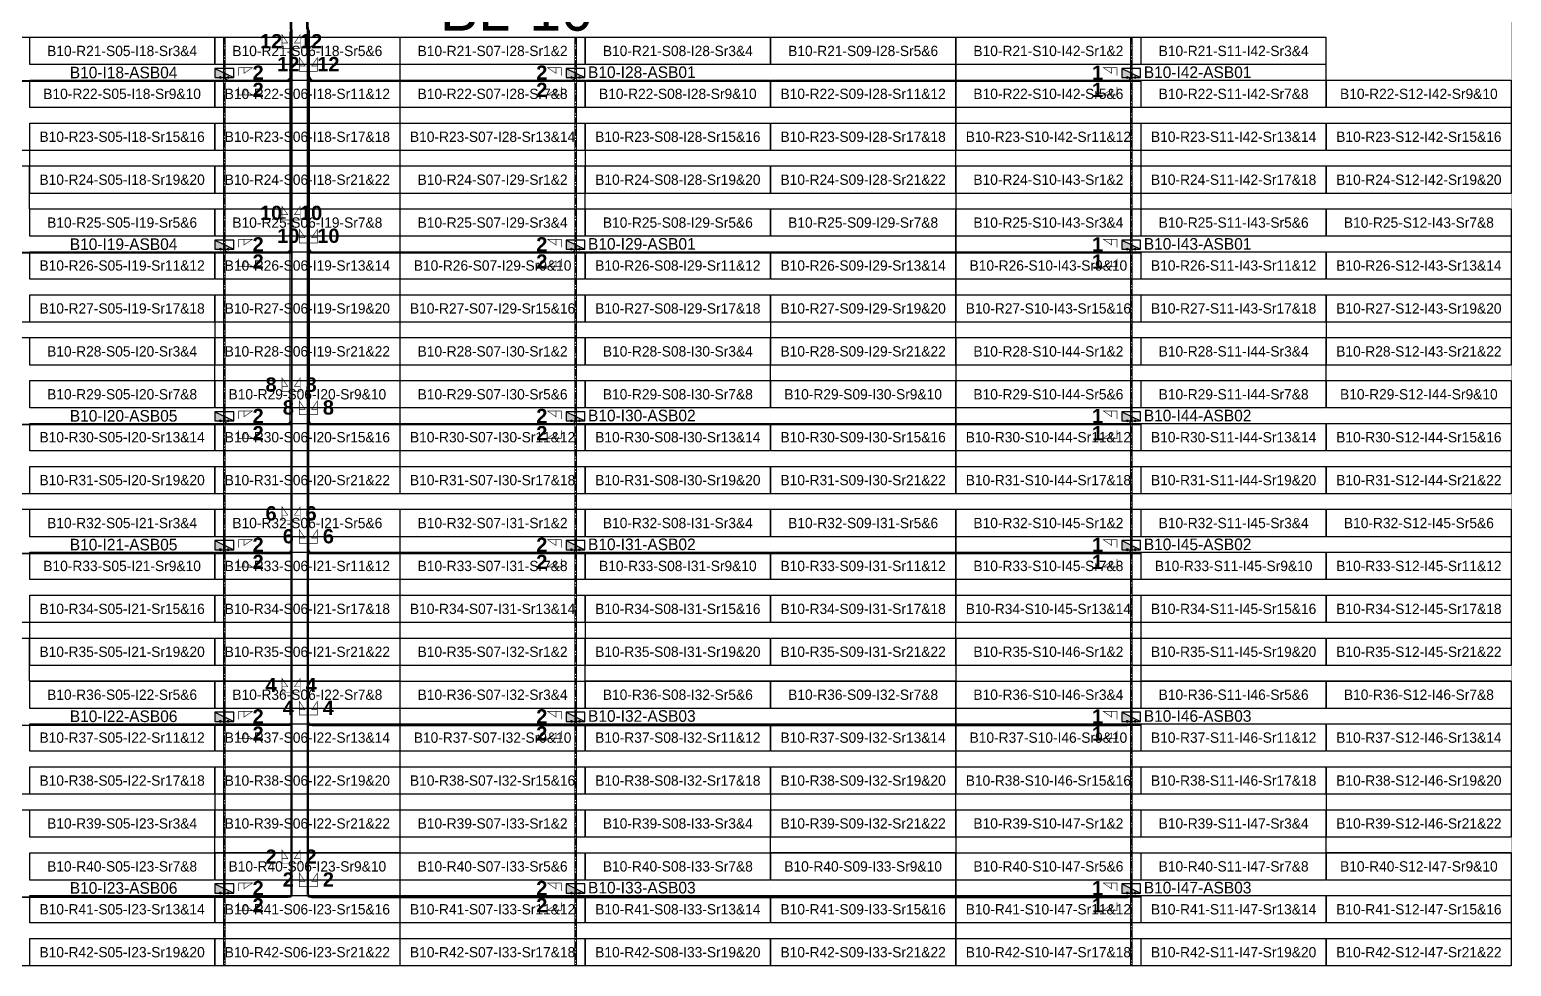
# Model space of a CAD drawing. Header units: metres. Extents: x 532643 to 533032, y 2674932 to 2675252.
# Drawn here: x 532773 to 533032.1, y 2674931.7 to 2675095.4 of the extents above; entities that cross this region are included whole.
import ezdxf
from ezdxf.enums import TextEntityAlignment as Align

# ---------------------------------------------------------------- set-up
doc = ezdxf.new("R2010")
doc.units = ezdxf.units.M
doc.header["$MEASUREMENT"] = 0
doc.linetypes.add('CENTER', pattern=[2, 1.25, -0.25, 0.25, -0.25])
doc.layers.add('Boundary-12.5 MW Block', color=6, linetype='Continuous', lineweight=9)
doc.layers.add('PILE', color=1, linetype='Continuous', lineweight=15)
for name, color, linetype in [('DC Trench BL-10', 40, 'Continuous'), ('E-Inverter Grouping', 2, 'Continuous'), ('Inverter Block-10', 7, 'Continuous'), ('LT Cable(AG) INV to LT Panel BL-10', 2, 'Continuous'), ('Messenger Wire Block-10 (Master Path)', 30, 'Continuous'), ('Messenger Wire Block-10 (MW Path)', 191, 'Continuous'), ('Messenger Wire Exc Link', 7, 'Continuous'), ('MMS Block Numbering', 7, 'Continuous'), ('MMS Table Block-10', 8, 'Continuous'), ('Plan Line - DC BL-10', 40, 'Continuous'), ('Section Marking BL-10', 2, 'Continuous')]:
    doc.layers.add(name, color=color, linetype=linetype)
doc.styles.add('Adani Regular', font='Adani Regular.ttf')
doc.styles.add('BoldTextStyle', font='arialbd.ttf')
doc.styles.get("Standard").update_dxf_attribs({"font": 'Adani Regular.ttf'})

# ---------------------------------------------------------------- blocks, each defined once
blk = doc.blocks.new('MMS Table (32.292 x 4.788)')
at = {"color": 0}
blk.add_lwpolyline([(0, -0.002), (0, 4.786), (32.292, 4.786), (32.292, -0.002)], close=True, dxfattribs=at)
at = {"color": 7}
blk.add_attdef('ID1', text='', height=1.8, dxfattribs=at).set_placement((16.146, 2.392), align=Align.MIDDLE_CENTER)
blk = doc.blocks.new('Inverter Block')
h = blk.add_hatch(color=0)
h.dxf.hatch_style = 1
h.paths.add_polyline_path([(-1.46, 2.27), (-1.46, 0.85), (1.46, 0.85)])
at = {"color": 0}
blk.add_lwpolyline([(1.46, 2.27), (-1.46, 2.27), (-1.46, 0.85), (1.46, 0.85)], close=True, dxfattribs=at)
blk.add_lwpolyline([(-1.46, 2.27), (1.46, 0.85)], dxfattribs=at)
at = {"layer": 'PILE'}
for centre in [(-0.61, 0.85), (0.61, 0.85)]:
    blk.add_circle(centre, 0.156, dxfattribs=at)
at = {"color": 7}
blk.add_attdef('ID', (-1.46, 3.01), '', height=1.8, dxfattribs=at)

msp = doc.modelspace()

# ---------------------------------------------------------------- linework, layer by layer
at = {"layer": 'Boundary-12.5 MW Block', "const_width": 0.05}
msp.add_lwpolyline([(532643.48, 2675251.58), (533032.08, 2675251.58), (533032.08, 2674931.79), (532643.48, 2674931.79)], close=True, dxfattribs=at)
at = {"layer": 'DC Trench BL-10', "color": 40, "const_width": 0.15}
for points in [[(532807.23, 2675094.07), (532806.93, 2675094.07), (532806.93, 2674931.79), (532807.23, 2674931.79)], [(532868.63, 2675094.07), (532868.33, 2675094.07), (532868.33, 2674931.79), (532868.63, 2674931.79)], [(532965.81, 2675094.07), (532965.51, 2675094.07), (532965.51, 2674931.79), (532965.81, 2674931.79)]]:
    msp.add_lwpolyline(points, close=True, dxfattribs=at)
at = {"layer": 'E-Inverter Grouping'}
for points in [[(532837.73, 2675066.79), (532773.05, 2675066.79), (532773.05, 2675074.29), (532740.66, 2675074.29), (532740.66, 2675094.08), (532837.73, 2675094.08)], [(532934.91, 2675066.79), (532870.22, 2675066.79), (532870.22, 2675074.29), (532837.83, 2675074.29), (532837.83, 2675094.08), (532934.91, 2675094.08)], [(532837.73, 2675036.79), (532805.44, 2675036.79), (532805.44, 2675044.29), (532740.66, 2675044.29), (532740.66, 2675071.58), (532772.95, 2675071.58), (532772.95, 2675064.08), (532837.73, 2675064.08)], [(532934.91, 2675036.79), (532902.62, 2675036.79), (532902.62, 2675044.29), (532837.83, 2675044.29), (532837.83, 2675071.58), (532870.12, 2675071.58), (532870.12, 2675064.08), (532934.91, 2675064.08)], [(533032.08, 2675036.79), (532999.79, 2675036.79), (532999.79, 2675044.29), (532935.01, 2675044.29), (532935.01, 2675071.58), (532967.3, 2675071.58), (532967.3, 2675064.08), (533032.08, 2675064.08)], [(532805.34, 2675034.08), (532837.73, 2675034.08), (532837.73, 2675014.29), (532740.66, 2675014.29), (532740.66, 2675041.58), (532805.34, 2675041.58)], [(532902.52, 2675034.08), (532934.91, 2675034.08), (532934.91, 2675014.29), (532837.83, 2675014.29), (532837.83, 2675041.58), (532902.52, 2675041.58)], [(532999.69, 2675034.08), (533032.08, 2675034.08), (533032.08, 2675014.29), (532935.01, 2675014.29), (532935.01, 2675041.58), (532999.69, 2675041.58)], [(532837.73, 2674984.29), (532773.05, 2674984.29), (532773.05, 2674991.79), (532740.66, 2674991.79), (532740.66, 2675011.58), (532837.73, 2675011.58)], [(532934.91, 2674984.29), (532870.22, 2674984.29), (532870.22, 2674991.79), (532837.83, 2674991.79), (532837.83, 2675011.58), (532934.91, 2675011.58)], [(533032.08, 2674984.29), (532967.4, 2674984.29), (532967.4, 2674991.79), (532935.01, 2674991.79), (532935.01, 2675011.58), (533032.08, 2675011.58)], [(532837.73, 2674954.29), (532805.44, 2674954.29), (532805.44, 2674961.79), (532740.66, 2674961.79), (532740.66, 2674989.08), (532772.95, 2674989.08), (532772.95, 2674981.58), (532837.73, 2674981.58)], [(532934.91, 2674954.29), (532902.62, 2674954.29), (532902.62, 2674961.79), (532837.83, 2674961.79), (532837.83, 2674989.08), (532870.12, 2674989.08), (532870.12, 2674981.58), (532934.91, 2674981.58)], [(533032.08, 2674954.29), (532999.79, 2674954.29), (532999.79, 2674961.79), (532935.01, 2674961.79), (532935.01, 2674989.08), (532967.3, 2674989.08), (532967.3, 2674981.58), (533032.08, 2674981.58)], [(532805.34, 2674951.58), (532837.73, 2674951.58), (532837.73, 2674931.79), (532740.66, 2674931.79), (532740.66, 2674959.08), (532805.34, 2674959.08)], [(532902.52, 2674951.58), (532934.91, 2674951.58), (532934.91, 2674931.79), (532837.83, 2674931.79), (532837.83, 2674959.08), (532902.52, 2674959.08)], [(532999.69, 2674951.58), (533032.08, 2674951.58), (533032.08, 2674931.79), (532935.01, 2674931.79), (532935.01, 2674959.08), (532999.69, 2674959.08)]]:
    msp.add_lwpolyline(points, close=True, dxfattribs=at)
at = {"layer": 'E-Inverter Grouping', "color": 3}
msp.add_lwpolyline([(532999.69, 2675086.58), (533032.08, 2675086.58), (533032.08, 2675066.79), (532967.4, 2675066.79), (532967.4, 2675074.29), (532935.01, 2675074.29), (532935.01, 2675094.08), (532999.69, 2675094.08)], close=True, dxfattribs=at)
at = {"layer": 'LT Cable(AG) INV to LT Panel BL-10', "color": 2}
for points in [[(532833.52, 2675125.37), (532827.86, 2675125.37, -0.105798), (532827.5, 2675125.45), (532825.69, 2675126.26, 0.042157), (532825.54, 2675126.27), (532819.49, 2675126.27, 0.414214), (532818.59, 2675125.37), (532818.59, 2675095.72, 0.021647), (532818.59, 2675095.65), (532818.63, 2675095.15, -0.021647), (532818.64, 2675095.07), (532818.64, 2675087.38, -0.414214), (532817.74, 2675086.48), (532710.8, 2675086.48, -0.414214), (532709.9, 2675087.38), (532709.9, 2675087.73)], [(532833.52, 2675125.32), (532827.85, 2675125.32, -0.106135), (532827.48, 2675125.4), (532825.69, 2675126.21, 0.042157), (532825.54, 2675126.22), (532819.54, 2675126.22, 0.414214), (532818.64, 2675125.32), (532818.64, 2675095.73, 0.021647), (532818.64, 2675095.65), (532818.68, 2675095.15, -0.021647), (532818.69, 2675095.07), (532818.69, 2675057.33, -0.414214), (532817.79, 2675056.43), (532710.8, 2675056.43, -0.414214), (532709.9, 2675057.33), (532709.9, 2675057.73)], [(532831.58, 2675125.27), (532827.84, 2675125.27, -0.106475), (532827.47, 2675125.35), (532825.69, 2675126.16, 0.042157), (532825.53, 2675126.17), (532819.59, 2675126.17, 0.414214), (532818.69, 2675125.27), (532818.69, 2675095.73, 0.021647), (532818.69, 2675095.65), (532818.73, 2675095.15, -0.021647), (532818.74, 2675095.07), (532818.74, 2675027.28, -0.414214), (532817.84, 2675026.38), (532710.8, 2675026.38, -0.414214), (532709.9, 2675027.28), (532709.9, 2675027.73)], [(532833.52, 2675125.4), (532827.87, 2675125.4, -0.105631), (532827.5, 2675125.48), (532825.7, 2675126.29, 0.042157), (532825.54, 2675126.3), (532819.46, 2675126.3, 0.414214), (532818.56, 2675125.4), (532818.56, 2675095.72, 0.021647), (532818.56, 2675095.64), (532818.61, 2675095.15, -0.021647), (532818.61, 2675095.07), (532818.61, 2675087.4, -0.414214), (532817.71, 2675086.5), (532807.98, 2675086.5, -0.414214), (532807.08, 2675087.4), (532807.08, 2675087.73)], [(532833.52, 2675125.35), (532827.86, 2675125.35, -0.105966), (532827.49, 2675125.43), (532825.69, 2675126.24, 0.042157), (532825.54, 2675126.25), (532819.51, 2675126.25, 0.414214), (532818.61, 2675125.35), (532818.61, 2675095.72, 0.021647), (532818.61, 2675095.65), (532818.66, 2675095.15, -0.021647), (532818.66, 2675095.07), (532818.66, 2675057.35, -0.414214), (532817.76, 2675056.45), (532807.98, 2675056.45, -0.414214), (532807.08, 2675057.35), (532807.08, 2675057.73)], [(532831.58, 2675125.3), (532827.85, 2675125.3, -0.106305), (532827.48, 2675125.38), (532825.69, 2675126.19, 0.042157), (532825.54, 2675126.2), (532819.56, 2675126.2, 0.414214), (532818.66, 2675125.3), (532818.66, 2675095.73, 0.021647), (532818.66, 2675095.65), (532818.71, 2675095.15, -0.021647), (532818.71, 2675095.07), (532818.71, 2675027.3, -0.414214), (532817.81, 2675026.4), (532807.98, 2675026.4, -0.414214), (532807.08, 2675027.3), (532807.08, 2675027.73)], [(532831.58, 2675125.22), (532827.83, 2675125.22, -0.106819), (532827.46, 2675125.3), (532825.68, 2675126.11, 0.042157), (532825.53, 2675126.12), (532819.64, 2675126.12, 0.414214), (532818.74, 2675125.22), (532818.74, 2675095.73, 0.021647), (532818.74, 2675095.65), (532818.78, 2675095.15, -0.021647), (532818.79, 2675095.08), (532818.79, 2675004.73, -0.414214), (532817.89, 2675003.83), (532710.8, 2675003.83, -0.414214), (532709.9, 2675004.73), (532709.9, 2675005.23)], [(532829.51, 2675125.17), (532827.82, 2675125.17, -0.107167), (532827.45, 2675125.25), (532825.68, 2675126.06, 0.042157), (532825.53, 2675126.07), (532819.69, 2675126.07, 0.414214), (532818.79, 2675125.17), (532818.79, 2675095.73, 0.021647), (532818.79, 2675095.65), (532818.83, 2675095.16, -0.021647), (532818.84, 2675095.08), (532818.84, 2674974.68, -0.414214), (532817.94, 2674973.78), (532710.8, 2674973.78, -0.414214), (532709.9, 2674974.68), (532709.9, 2674975.23)], [(532829.51, 2675125.12), (532827.81, 2675125.12, -0.107518), (532827.44, 2675125.2), (532825.67, 2675126.01, 0.042157), (532825.52, 2675126.02), (532819.74, 2675126.02, 0.414214), (532818.84, 2675125.12), (532818.84, 2675095.73, 0.021647), (532818.84, 2675095.66), (532818.88, 2675095.16, -0.021647), (532818.89, 2675095.08), (532818.89, 2674944.63, -0.414214), (532817.99, 2674943.73), (532710.8, 2674943.73, -0.414214), (532709.9, 2674944.63), (532709.9, 2674945.23)], [(532831.58, 2675125.25), (532827.84, 2675125.25, -0.106647), (532827.47, 2675125.33), (532825.68, 2675126.14, 0.042157), (532825.53, 2675126.15), (532819.61, 2675126.15, 0.414214), (532818.71, 2675125.25), (532818.71, 2675095.73, 0.021647), (532818.71, 2675095.65), (532818.76, 2675095.15, -0.021647), (532818.76, 2675095.07), (532818.76, 2675004.75, -0.414214), (532817.86, 2675003.85), (532807.98, 2675003.85, -0.414214), (532807.08, 2675004.75), (532807.08, 2675005.23)], [(532829.51, 2675125.2), (532827.83, 2675125.2, -0.106992), (532827.45, 2675125.28), (532825.68, 2675126.09, 0.042157), (532825.53, 2675126.1), (532819.66, 2675126.1, 0.414214), (532818.76, 2675125.2), (532818.76, 2675095.73, 0.021647), (532818.76, 2675095.65), (532818.81, 2675095.15, -0.021647), (532818.81, 2675095.08), (532818.81, 2674974.7, -0.414214), (532817.91, 2674973.8), (532807.98, 2674973.8, -0.414214), (532807.08, 2674974.7), (532807.08, 2674975.23)], [(532829.51, 2675125.15), (532827.82, 2675125.15, -0.107342), (532827.44, 2675125.23), (532825.67, 2675126.04, 0.042157), (532825.52, 2675126.05), (532819.71, 2675126.05, 0.414214), (532818.81, 2675125.15), (532818.81, 2675095.73, 0.021647), (532818.81, 2675095.65), (532818.86, 2675095.16, -0.021647), (532818.86, 2675095.08), (532818.86, 2674944.65, -0.414214), (532817.96, 2674943.75), (532807.98, 2674943.75, -0.414214), (532807.08, 2674944.65), (532807.08, 2674945.23)]]:
    msp.add_lwpolyline(points, format="xyb", dxfattribs=at)
at = {"layer": 'LT Cable(AG) INV to LT Panel BL-10', "color": 5}
for points in [[(532828.49, 2675124.77), (532826.87, 2675124.77, 0.078431), (532826.59, 2675124.72), (532825.73, 2675124.44, -0.078431), (532825.45, 2675124.4), (532822.31, 2675124.4, 0.414214), (532821.41, 2675123.5), (532821.41, 2675095.83, 0.093355), (532821.47, 2675095.51), (532821.57, 2675095.25, -0.093355), (532821.64, 2675094.92), (532821.64, 2674944.65, 0.414214), (532822.54, 2674943.75), (532964.76, 2674943.75, 0.414214), (532965.66, 2674944.65), (532965.66, 2674945.23)], [(532828.49, 2675124.74), (532826.87, 2675124.74, 0.078431), (532826.59, 2675124.7), (532825.73, 2675124.42, -0.078431), (532825.45, 2675124.37), (532822.34, 2675124.37, 0.414214), (532821.44, 2675123.47), (532821.44, 2675095.84, 0.093355), (532821.5, 2675095.51), (532821.6, 2675095.25, -0.093355), (532821.66, 2675094.92), (532821.66, 2674944.68, 0.414214), (532822.56, 2674943.78), (532867.58, 2674943.78, 0.414214), (532868.48, 2674944.68), (532868.48, 2674945.23)], [(532828.49, 2675124.72), (532826.87, 2675124.72, 0.078431), (532826.6, 2675124.67), (532825.73, 2675124.39, -0.078431), (532825.46, 2675124.35), (532822.36, 2675124.35, 0.414214), (532821.46, 2675123.45), (532821.46, 2675095.84, 0.093355), (532821.52, 2675095.52), (532821.62, 2675095.26, -0.093355), (532821.69, 2675094.93), (532821.69, 2674974.7, 0.414214), (532822.59, 2674973.8), (532964.76, 2674973.8, 0.414214), (532965.66, 2674974.7), (532965.66, 2674975.23)], [(532828.49, 2675124.69), (532826.88, 2675124.69, 0.078431), (532826.6, 2675124.65), (532825.74, 2675124.37, -0.078431), (532825.46, 2675124.32), (532822.39, 2675124.32, 0.414214), (532821.49, 2675123.42), (532821.49, 2675095.85, 0.093355), (532821.55, 2675095.52), (532821.65, 2675095.26, -0.093355), (532821.71, 2675094.93), (532821.71, 2674974.73, 0.414214), (532822.61, 2674973.83), (532867.58, 2674973.83, 0.414214), (532868.48, 2674974.73), (532868.48, 2674975.23)], [(532830.48, 2675124.67), (532826.88, 2675124.67, 0.078431), (532826.6, 2675124.62), (532825.74, 2675124.34, -0.078431), (532825.46, 2675124.3), (532822.41, 2675124.3, 0.414214), (532821.51, 2675123.4), (532821.51, 2675095.85, 0.093355), (532821.57, 2675095.53), (532821.67, 2675095.27, -0.093355), (532821.74, 2675094.94), (532821.74, 2675004.75, 0.414214), (532822.64, 2675003.85), (532964.76, 2675003.85, 0.414214), (532965.66, 2675004.75), (532965.66, 2675005.23)], [(532830.48, 2675124.64), (532826.89, 2675124.64, 0.078431), (532826.61, 2675124.6), (532825.75, 2675124.32, -0.078431), (532825.47, 2675124.27), (532822.44, 2675124.27, 0.414214), (532821.54, 2675123.37), (532821.54, 2675095.86, 0.093355), (532821.6, 2675095.53), (532821.7, 2675095.27, -0.093355), (532821.76, 2675094.94), (532821.76, 2675004.78, 0.414214), (532822.66, 2675003.88), (532867.58, 2675003.88, 0.414214), (532868.48, 2675004.78), (532868.48, 2675005.23)], [(532830.48, 2675124.62), (532826.89, 2675124.62, 0.078431), (532826.61, 2675124.57), (532825.75, 2675124.29, -0.078431), (532825.47, 2675124.25), (532822.46, 2675124.25, 0.414214), (532821.56, 2675123.35), (532821.56, 2675095.86, 0.093355), (532821.62, 2675095.54), (532821.72, 2675095.27, -0.093355), (532821.79, 2675094.95), (532821.79, 2675027.3, 0.414214), (532822.69, 2675026.4), (532964.76, 2675026.4, 0.414214), (532965.66, 2675027.3), (532965.66, 2675027.73)], [(532830.48, 2675124.59), (532826.89, 2675124.59, 0.078431), (532826.62, 2675124.55), (532825.75, 2675124.27, -0.078431), (532825.48, 2675124.22), (532822.49, 2675124.22, 0.414214), (532821.59, 2675123.32), (532821.59, 2675095.87, 0.093355), (532821.65, 2675095.54), (532821.75, 2675095.28, -0.093355), (532821.81, 2675094.95), (532821.81, 2675027.33, 0.414214), (532822.71, 2675026.43), (532867.58, 2675026.43, 0.414214), (532868.48, 2675027.33), (532868.48, 2675027.73)], [(532832.64, 2675124.57), (532826.9, 2675124.57, 0.078431), (532826.62, 2675124.52), (532825.76, 2675124.24, -0.078431), (532825.48, 2675124.2), (532822.51, 2675124.2, 0.414214), (532821.61, 2675123.3), (532821.61, 2675095.87, 0.093355), (532821.67, 2675095.54), (532821.77, 2675095.28, -0.093355), (532821.84, 2675094.96), (532821.84, 2675057.35, 0.414214), (532822.74, 2675056.45), (532964.76, 2675056.45, 0.414214), (532965.66, 2675057.35), (532965.66, 2675057.73)], [(532832.64, 2675124.54), (532826.9, 2675124.54, 0.078431), (532826.62, 2675124.5), (532825.76, 2675124.22, -0.078431), (532825.48, 2675124.17), (532822.54, 2675124.17, 0.414214), (532821.64, 2675123.27), (532821.64, 2675095.88, 0.093355), (532821.7, 2675095.55), (532821.8, 2675095.29, -0.093355), (532821.86, 2675094.96), (532821.86, 2675057.38, 0.414214), (532822.76, 2675056.48), (532867.58, 2675056.48, 0.414214), (532868.48, 2675057.38), (532868.48, 2675057.73)], [(532832.64, 2675124.52), (532826.91, 2675124.52, 0.078431), (532826.63, 2675124.47), (532825.77, 2675124.19, -0.078431), (532825.49, 2675124.15), (532822.56, 2675124.15, 0.414214), (532821.66, 2675123.25), (532821.66, 2675095.88, 0.093355), (532821.72, 2675095.55), (532821.82, 2675095.29, -0.093355), (532821.89, 2675094.97), (532821.89, 2675087.4, 0.414214), (532822.79, 2675086.5), (532964.76, 2675086.5, 0.414214), (532965.66, 2675087.4), (532965.66, 2675087.73)], [(532832.64, 2675124.49), (532826.91, 2675124.49, 0.078431), (532826.63, 2675124.45), (532825.77, 2675124.17, -0.078431), (532825.49, 2675124.12), (532822.59, 2675124.12, 0.414214), (532821.69, 2675123.22), (532821.69, 2675095.89, 0.093355), (532821.75, 2675095.56), (532821.85, 2675095.3, -0.093355), (532821.91, 2675094.97), (532821.91, 2675087.43, 0.414214), (532822.81, 2675086.53), (532867.58, 2675086.53, 0.414214), (532868.48, 2675087.43), (532868.48, 2675087.73)]]:
    msp.add_lwpolyline(points, format="xyb", dxfattribs=at)
at = {"layer": 'Messenger Wire Block-10 (Master Path)'}
for points in [[(532818.74, 2674943.88), (532818.74, 2675095.11)], [(532821.76, 2674943.88), (532821.76, 2675095.11)], [(532708.26, 2675086.38), (532818.74, 2675086.38)], [(532821.76, 2675086.38), (532967.3, 2675086.38)], [(532708.26, 2675056.38), (532818.74, 2675056.38)], [(532821.76, 2675056.38), (532967.3, 2675056.38)], [(532708.26, 2675026.38), (532818.74, 2675026.38)], [(532821.76, 2675026.38), (532967.3, 2675026.38)], [(532708.26, 2675003.88), (532818.74, 2675003.88)], [(532821.76, 2675003.88), (532967.3, 2675003.88)], [(532708.26, 2674973.88), (532818.74, 2674973.88)], [(532821.76, 2674973.88), (532967.3, 2674973.88)], [(532708.26, 2674943.88), (532818.74, 2674943.88)], [(532821.76, 2674943.88), (532967.3, 2674943.88)]]:
    msp.add_lwpolyline(points, dxfattribs=at)
at = {"layer": 'Messenger Wire Block-10 (MW Path)', "const_width": 0.1}
for points in [[(532818.49, 2675026.38), (532818.49, 2675095.11)], [(532818.99, 2674943.88), (532818.99, 2675095.11)], [(532821.51, 2674943.88), (532821.51, 2675095.11)], [(532822.01, 2675026.38), (532822.01, 2675095.11)], [(532708.26, 2675086.38), (532818.74, 2675086.38)], [(532821.76, 2675086.38), (532967.3, 2675086.38)], [(532708.26, 2675056.38), (532818.74, 2675056.38)], [(532821.76, 2675056.38), (532967.3, 2675056.38)], [(532708.26, 2675026.38), (532818.74, 2675026.38)], [(532821.76, 2675026.38), (532967.3, 2675026.38)], [(532708.26, 2675003.88), (532818.74, 2675003.88)], [(532821.76, 2675003.88), (532967.3, 2675003.88)], [(532708.26, 2674973.88), (532818.74, 2674973.88)], [(532821.76, 2674973.88), (532967.3, 2674973.88)], [(532708.26, 2674943.88), (532818.74, 2674943.88)], [(532821.76, 2674943.88), (532967.3, 2674943.88)]]:
    msp.add_lwpolyline(points, dxfattribs=at)
at = {"layer": 'Messenger Wire Exc Link'}
for points in [[(532818.69, 2675095.69), (532818.74, 2675095.11)], [(532821.54, 2675095.69), (532821.76, 2675095.11)]]:
    msp.add_lwpolyline(points, dxfattribs=at)
at = {"layer": 'Plan Line - DC BL-10', "color": 6, "linetype": 'CENTER'}
for points in [[(532807.08, 2675094.07), (532807.08, 2674931.79)], [(532868.48, 2675094.07), (532868.48, 2674931.79)], [(532965.66, 2675094.07), (532965.66, 2674931.79)]]:
    msp.add_lwpolyline(points, dxfattribs=at)
at = {"layer": 'Section Marking BL-10', "color": 94, "lineweight": 35, "true_color": 0x00a500, "const_width": 0.1}
for points in [[(532818.54, 2675092.13), (532817.15, 2675092.13), (532817.15, 2675094.53), (532818.16, 2675093.05), (532817.15, 2675093.05)], [(532818.94, 2675092.13), (532820.33, 2675092.13), (532820.33, 2675094.53), (532819.32, 2675093.05), (532820.33, 2675093.05)], [(532821.56, 2675088.13), (532820.17, 2675088.13), (532820.17, 2675090.53), (532821.18, 2675089.05), (532820.17, 2675089.05)], [(532821.96, 2675088.13), (532823.35, 2675088.13), (532823.35, 2675090.53), (532822.34, 2675089.05), (532823.35, 2675089.05)], [(532809.58, 2675087.38), (532809.58, 2675088.77), (532811.98, 2675088.77), (532810.5, 2675087.76), (532810.5, 2675088.77)], [(532865.98, 2675087.38), (532865.98, 2675088.77), (532863.58, 2675088.77), (532865.06, 2675087.76), (532865.06, 2675088.77)], [(532963.16, 2675087.38), (532963.16, 2675088.77), (532960.76, 2675088.77), (532962.24, 2675087.76), (532962.24, 2675088.77)], [(532809.58, 2675085.38), (532809.58, 2675083.99), (532811.98, 2675083.99), (532810.5, 2675085), (532810.5, 2675083.99)], [(532865.98, 2675085.38), (532865.98, 2675083.99), (532863.58, 2675083.99), (532865.06, 2675085), (532865.06, 2675083.99)], [(532963.16, 2675085.38), (532963.16, 2675083.99), (532960.76, 2675083.99), (532962.24, 2675085), (532962.24, 2675083.99)], [(532818.54, 2675062.13), (532817.15, 2675062.13), (532817.15, 2675064.53), (532818.16, 2675063.05), (532817.15, 2675063.05)], [(532818.94, 2675062.13), (532820.33, 2675062.13), (532820.33, 2675064.53), (532819.32, 2675063.05), (532820.33, 2675063.05)], [(532809.58, 2675057.38), (532809.58, 2675058.77), (532811.98, 2675058.77), (532810.5, 2675057.76), (532810.5, 2675058.77)], [(532821.56, 2675058.13), (532820.17, 2675058.13), (532820.17, 2675060.53), (532821.18, 2675059.05), (532820.17, 2675059.05)], [(532821.96, 2675058.13), (532823.35, 2675058.13), (532823.35, 2675060.53), (532822.34, 2675059.05), (532823.35, 2675059.05)], [(532865.98, 2675057.38), (532865.98, 2675058.77), (532863.58, 2675058.77), (532865.06, 2675057.76), (532865.06, 2675058.77)], [(532963.16, 2675057.38), (532963.16, 2675058.77), (532960.76, 2675058.77), (532962.24, 2675057.76), (532962.24, 2675058.77)], [(532809.58, 2675055.38), (532809.58, 2675053.99), (532811.98, 2675053.99), (532810.5, 2675055), (532810.5, 2675053.99)], [(532865.98, 2675055.38), (532865.98, 2675053.99), (532863.58, 2675053.99), (532865.06, 2675055), (532865.06, 2675053.99)], [(532963.16, 2675055.38), (532963.16, 2675053.99), (532960.76, 2675053.99), (532962.24, 2675055), (532962.24, 2675053.99)], [(532818.54, 2675032.13), (532817.15, 2675032.13), (532817.15, 2675034.53), (532818.16, 2675033.05), (532817.15, 2675033.05)], [(532818.94, 2675032.13), (532820.33, 2675032.13), (532820.33, 2675034.53), (532819.32, 2675033.05), (532820.33, 2675033.05)], [(532821.56, 2675028.13), (532820.17, 2675028.13), (532820.17, 2675030.53), (532821.18, 2675029.05), (532820.17, 2675029.05)], [(532821.96, 2675028.13), (532823.35, 2675028.13), (532823.35, 2675030.53), (532822.34, 2675029.05), (532823.35, 2675029.05)], [(532809.58, 2675027.38), (532809.58, 2675028.77), (532811.98, 2675028.77), (532810.5, 2675027.76), (532810.5, 2675028.77)], [(532865.98, 2675027.38), (532865.98, 2675028.77), (532863.58, 2675028.77), (532865.06, 2675027.76), (532865.06, 2675028.77)], [(532963.16, 2675027.38), (532963.16, 2675028.77), (532960.76, 2675028.77), (532962.24, 2675027.76), (532962.24, 2675028.77)], [(532809.58, 2675025.38), (532809.58, 2675023.99), (532811.98, 2675023.99), (532810.5, 2675025), (532810.5, 2675023.99)], [(532865.98, 2675025.38), (532865.98, 2675023.99), (532863.58, 2675023.99), (532865.06, 2675025), (532865.06, 2675023.99)], [(532963.16, 2675025.38), (532963.16, 2675023.99), (532960.76, 2675023.99), (532962.24, 2675025), (532962.24, 2675023.99)], [(532818.54, 2675009.63), (532817.15, 2675009.63), (532817.15, 2675012.03), (532818.16, 2675010.55), (532817.15, 2675010.55)], [(532818.94, 2675009.63), (532820.33, 2675009.63), (532820.33, 2675012.03), (532819.32, 2675010.55), (532820.33, 2675010.55)], [(532821.56, 2675005.63), (532820.17, 2675005.63), (532820.17, 2675008.03), (532821.18, 2675006.55), (532820.17, 2675006.55)], [(532821.96, 2675005.63), (532823.35, 2675005.63), (532823.35, 2675008.03), (532822.34, 2675006.55), (532823.35, 2675006.55)], [(532809.58, 2675004.88), (532809.58, 2675006.27), (532811.98, 2675006.27), (532810.5, 2675005.26), (532810.5, 2675006.27)], [(532865.98, 2675004.88), (532865.98, 2675006.27), (532863.58, 2675006.27), (532865.06, 2675005.26), (532865.06, 2675006.27)], [(532963.16, 2675004.88), (532963.16, 2675006.27), (532960.76, 2675006.27), (532962.24, 2675005.26), (532962.24, 2675006.27)], [(532809.58, 2675002.88), (532809.58, 2675001.49), (532811.98, 2675001.49), (532810.5, 2675002.5), (532810.5, 2675001.49)], [(532865.98, 2675002.88), (532865.98, 2675001.49), (532863.58, 2675001.49), (532865.06, 2675002.5), (532865.06, 2675001.49)], [(532963.16, 2675002.88), (532963.16, 2675001.49), (532960.76, 2675001.49), (532962.24, 2675002.5), (532962.24, 2675001.49)], [(532818.54, 2674979.63), (532817.15, 2674979.63), (532817.15, 2674982.03), (532818.16, 2674980.55), (532817.15, 2674980.55)], [(532818.94, 2674979.63), (532820.33, 2674979.63), (532820.33, 2674982.03), (532819.32, 2674980.55), (532820.33, 2674980.55)], [(532809.58, 2674974.88), (532809.58, 2674976.27), (532811.98, 2674976.27), (532810.5, 2674975.26), (532810.5, 2674976.27)], [(532821.56, 2674975.63), (532820.17, 2674975.63), (532820.17, 2674978.03), (532821.18, 2674976.55), (532820.17, 2674976.55)], [(532821.96, 2674975.63), (532823.35, 2674975.63), (532823.35, 2674978.03), (532822.34, 2674976.55), (532823.35, 2674976.55)], [(532865.98, 2674974.88), (532865.98, 2674976.27), (532863.58, 2674976.27), (532865.06, 2674975.26), (532865.06, 2674976.27)], [(532963.16, 2674974.88), (532963.16, 2674976.27), (532960.76, 2674976.27), (532962.24, 2674975.26), (532962.24, 2674976.27)], [(532809.58, 2674972.88), (532809.58, 2674971.49), (532811.98, 2674971.49), (532810.5, 2674972.5), (532810.5, 2674971.49)], [(532865.98, 2674972.88), (532865.98, 2674971.49), (532863.58, 2674971.49), (532865.06, 2674972.5), (532865.06, 2674971.49)], [(532963.16, 2674972.88), (532963.16, 2674971.49), (532960.76, 2674971.49), (532962.24, 2674972.5), (532962.24, 2674971.49)], [(532818.54, 2674949.63), (532817.15, 2674949.63), (532817.15, 2674952.03), (532818.16, 2674950.55), (532817.15, 2674950.55)], [(532818.94, 2674949.63), (532820.33, 2674949.63), (532820.33, 2674952.03), (532819.32, 2674950.55), (532820.33, 2674950.55)], [(532821.56, 2674945.63), (532820.17, 2674945.63), (532820.17, 2674948.03), (532821.18, 2674946.55), (532820.17, 2674946.55)], [(532821.96, 2674945.63), (532823.35, 2674945.63), (532823.35, 2674948.03), (532822.34, 2674946.55), (532823.35, 2674946.55)], [(532809.58, 2674944.88), (532809.58, 2674946.27), (532811.98, 2674946.27), (532810.5, 2674945.26), (532810.5, 2674946.27)], [(532865.98, 2674944.88), (532865.98, 2674946.27), (532863.58, 2674946.27), (532865.06, 2674945.26), (532865.06, 2674946.27)], [(532963.16, 2674944.88), (532963.16, 2674946.27), (532960.76, 2674946.27), (532962.24, 2674945.26), (532962.24, 2674946.27)], [(532809.58, 2674942.88), (532809.58, 2674941.49), (532811.98, 2674941.49), (532810.5, 2674942.5), (532810.5, 2674941.49)], [(532865.98, 2674942.88), (532865.98, 2674941.49), (532863.58, 2674941.49), (532865.06, 2674942.5), (532865.06, 2674941.49)], [(532963.16, 2674942.88), (532963.16, 2674941.49), (532960.76, 2674941.49), (532962.24, 2674942.5), (532962.24, 2674941.49)]]:
    msp.add_lwpolyline(points, dxfattribs=at)

# ---------------------------------------------------------------- block references
at = {"layer": 'Inverter Block-10'}
ref = msp.add_blockref('Inverter Block', (532807.06, 2675086.07), dxfattribs=dict(at, xscale=1.124999999976148, yscale=1.124999999976148, zscale=1.124999999976148))
ref.add_attrib('ID', 'B10-I18-ASB04', (532780.05, 2675086.9), dxfattribs={"layer": '0', "color": 7, "height": 2.025})
ref = msp.add_blockref('Inverter Block', (532868.47, 2675086.07), dxfattribs=dict(at, xscale=1.124999999976148, yscale=1.124999999976148, zscale=1.124999999976148))
ref.add_attrib('ID', 'B10-I28-ASB01', (532870.66, 2675086.95), dxfattribs={"layer": '0', "color": 7, "height": 2.025})
ref = msp.add_blockref('Inverter Block', (532965.64, 2675086.07), dxfattribs=dict(at, xscale=1.124999999976148, yscale=1.124999999976148, zscale=1.124999999976148))
ref.add_attrib('ID', 'B10-I42-ASB01', (532967.84, 2675086.95), dxfattribs={"layer": '0', "color": 7, "height": 2.025})
ref = msp.add_blockref('Inverter Block', (532807.06, 2675056.07), dxfattribs=dict(at, xscale=1.124999999976148, yscale=1.124999999976148, zscale=1.124999999976148))
ref.add_attrib('ID', 'B10-I19-ASB04', (532780.05, 2675056.9), dxfattribs={"layer": '0', "color": 7, "height": 2.025})
ref = msp.add_blockref('Inverter Block', (532868.47, 2675056.07), dxfattribs=dict(at, xscale=1.124999999976148, yscale=1.124999999976148, zscale=1.124999999976148))
ref.add_attrib('ID', 'B10-I29-ASB01', (532870.66, 2675056.95), dxfattribs={"layer": '0', "color": 7, "height": 2.025})
ref = msp.add_blockref('Inverter Block', (532965.64, 2675056.07), dxfattribs=dict(at, xscale=1.124999999976148, yscale=1.124999999976148, zscale=1.124999999976148))
ref.add_attrib('ID', 'B10-I43-ASB01', (532967.84, 2675056.95), dxfattribs={"layer": '0', "color": 7, "height": 2.025})
ref = msp.add_blockref('Inverter Block', (532807.06, 2675026.07), dxfattribs=dict(at, xscale=1.124999999976148, yscale=1.124999999976148, zscale=1.124999999976148))
ref.add_attrib('ID', 'B10-I20-ASB05', (532780.05, 2675026.9), dxfattribs={"layer": '0', "color": 7, "height": 2.025})
ref = msp.add_blockref('Inverter Block', (532868.47, 2675026.07), dxfattribs=dict(at, xscale=1.124999999976148, yscale=1.124999999976148, zscale=1.124999999976148))
ref.add_attrib('ID', 'B10-I30-ASB02', (532870.66, 2675026.95), dxfattribs={"layer": '0', "color": 7, "height": 2.025})
ref = msp.add_blockref('Inverter Block', (532965.64, 2675026.07), dxfattribs=dict(at, xscale=1.124999999976148, yscale=1.124999999976148, zscale=1.124999999976148))
ref.add_attrib('ID', 'B10-I44-ASB02', (532967.84, 2675026.95), dxfattribs={"layer": '0', "color": 7, "height": 2.025})
ref = msp.add_blockref('Inverter Block', (532807.06, 2675003.57), dxfattribs=dict(at, xscale=1.124999999976148, yscale=1.124999999976148, zscale=1.124999999976148))
ref.add_attrib('ID', 'B10-I21-ASB05', (532780.05, 2675004.4), dxfattribs={"layer": '0', "color": 7, "height": 2.025})
ref = msp.add_blockref('Inverter Block', (532868.47, 2675003.57), dxfattribs=dict(at, xscale=1.124999999976148, yscale=1.124999999976148, zscale=1.124999999976148))
ref.add_attrib('ID', 'B10-I31-ASB02', (532870.66, 2675004.45), dxfattribs={"layer": '0', "color": 7, "height": 2.025})
ref = msp.add_blockref('Inverter Block', (532965.64, 2675003.57), dxfattribs=dict(at, xscale=1.124999999976148, yscale=1.124999999976148, zscale=1.124999999976148))
ref.add_attrib('ID', 'B10-I45-ASB02', (532967.84, 2675004.45), dxfattribs={"layer": '0', "color": 7, "height": 2.025})
ref = msp.add_blockref('Inverter Block', (532807.06, 2674973.57), dxfattribs=dict(at, xscale=1.124999999976148, yscale=1.124999999976148, zscale=1.124999999976148))
ref.add_attrib('ID', 'B10-I22-ASB06', (532780.05, 2674974.4), dxfattribs={"layer": '0', "color": 7, "height": 2.025})
ref = msp.add_blockref('Inverter Block', (532868.47, 2674973.57), dxfattribs=dict(at, xscale=1.124999999976148, yscale=1.124999999976148, zscale=1.124999999976148))
ref.add_attrib('ID', 'B10-I32-ASB03', (532870.66, 2674974.45), dxfattribs={"layer": '0', "color": 7, "height": 2.025})
ref = msp.add_blockref('Inverter Block', (532965.64, 2674973.57), dxfattribs=dict(at, xscale=1.124999999976148, yscale=1.124999999976148, zscale=1.124999999976148))
ref.add_attrib('ID', 'B10-I46-ASB03', (532967.84, 2674974.45), dxfattribs={"layer": '0', "color": 7, "height": 2.025})
ref = msp.add_blockref('Inverter Block', (532807.06, 2674943.57), dxfattribs=dict(at, xscale=1.124999999976148, yscale=1.124999999976148, zscale=1.124999999976148))
ref.add_attrib('ID', 'B10-I23-ASB06', (532780.05, 2674944.4), dxfattribs={"layer": '0', "color": 7, "height": 2.025})
ref = msp.add_blockref('Inverter Block', (532868.47, 2674943.57), dxfattribs=dict(at, xscale=1.124999999976148, yscale=1.124999999976148, zscale=1.124999999976148))
ref.add_attrib('ID', 'B10-I33-ASB03', (532870.66, 2674944.45), dxfattribs={"layer": '0', "color": 7, "height": 2.025})
ref = msp.add_blockref('Inverter Block', (532965.64, 2674943.57), dxfattribs=dict(at, xscale=1.124999999976148, yscale=1.124999999976148, zscale=1.124999999976148))
ref.add_attrib('ID', 'B10-I47-ASB03', (532967.84, 2674944.45), dxfattribs={"layer": '0', "color": 7, "height": 2.025})
at = {"layer": 'MMS Table Block-10'}
for p, values in [((532773.05, 2675089.29), {'ID1': 'B10-R21-S05-I18-Sr3&4'}), ((532805.44, 2675089.29), {'ID1': 'B10-R21-S06-I18-Sr5&6'}), ((532837.83, 2675089.29), {'ID1': 'B10-R21-S07-I28-Sr1&2'}), ((532870.22, 2675089.29), {'ID1': 'B10-R21-S08-I28-Sr3&4'}), ((532902.62, 2675089.29), {'ID1': 'B10-R21-S09-I28-Sr5&6'}), ((532935.01, 2675089.29), {'ID1': 'B10-R21-S10-I42-Sr1&2'}), ((532967.4, 2675089.29), {'ID1': 'B10-R21-S11-I42-Sr3&4'}), ((532773.05, 2675081.79), {'ID1': 'B10-R22-S05-I18-Sr9&10'}), ((532805.44, 2675081.79), {'ID1': 'B10-R22-S06-I18-Sr11&12'}), ((532837.83, 2675081.79), {'ID1': 'B10-R22-S07-I28-Sr7&8'}), ((532870.22, 2675081.79), {'ID1': 'B10-R22-S08-I28-Sr9&10'}), ((532902.62, 2675081.79), {'ID1': 'B10-R22-S09-I28-Sr11&12'}), ((532935.01, 2675081.79), {'ID1': 'B10-R22-S10-I42-Sr5&6'}), ((532967.4, 2675081.79), {'ID1': 'B10-R22-S11-I42-Sr7&8'}), ((532999.79, 2675081.79), {'ID1': 'B10-R22-S12-I42-Sr9&10'}), ((532773.05, 2675074.29), {'ID1': 'B10-R23-S05-I18-Sr15&16'}), ((532805.44, 2675074.29), {'ID1': 'B10-R23-S06-I18-Sr17&18'}), ((532837.83, 2675074.29), {'ID1': 'B10-R23-S07-I28-Sr13&14'}), ((532870.22, 2675074.29), {'ID1': 'B10-R23-S08-I28-Sr15&16'}), ((532902.62, 2675074.29), {'ID1': 'B10-R23-S09-I28-Sr17&18'}), ((532935.01, 2675074.29), {'ID1': 'B10-R23-S10-I42-Sr11&12'}), ((532967.4, 2675074.29), {'ID1': 'B10-R23-S11-I42-Sr13&14'}), ((532999.79, 2675074.29), {'ID1': 'B10-R23-S12-I42-Sr15&16'}), ((532773.05, 2675066.79), {'ID1': 'B10-R24-S05-I18-Sr19&20'}), ((532805.44, 2675066.79), {'ID1': 'B10-R24-S06-I18-Sr21&22'}), ((532837.83, 2675066.79), {'ID1': 'B10-R24-S07-I29-Sr1&2'}), ((532870.22, 2675066.79), {'ID1': 'B10-R24-S08-I28-Sr19&20'}), ((532902.62, 2675066.79), {'ID1': 'B10-R24-S09-I28-Sr21&22'}), ((532935.01, 2675066.79), {'ID1': 'B10-R24-S10-I43-Sr1&2'}), ((532967.4, 2675066.79), {'ID1': 'B10-R24-S11-I42-Sr17&18'}), ((532999.79, 2675066.79), {'ID1': 'B10-R24-S12-I42-Sr19&20'}), ((532773.05, 2675059.29), {'ID1': 'B10-R25-S05-I19-Sr5&6'}), ((532805.44, 2675059.29), {'ID1': 'B10-R25-S06-I19-Sr7&8'}), ((532837.83, 2675059.29), {'ID1': 'B10-R25-S07-I29-Sr3&4'}), ((532870.22, 2675059.29), {'ID1': 'B10-R25-S08-I29-Sr5&6'}), ((532902.62, 2675059.29), {'ID1': 'B10-R25-S09-I29-Sr7&8'}), ((532935.01, 2675059.29), {'ID1': 'B10-R25-S10-I43-Sr3&4'}), ((532967.4, 2675059.29), {'ID1': 'B10-R25-S11-I43-Sr5&6'}), ((532999.79, 2675059.29), {'ID1': 'B10-R25-S12-I43-Sr7&8'}), ((532773.05, 2675051.79), {'ID1': 'B10-R26-S05-I19-Sr11&12'}), ((532805.44, 2675051.79), {'ID1': 'B10-R26-S06-I19-Sr13&14'}), ((532837.83, 2675051.79), {'ID1': 'B10-R26-S07-I29-Sr9&10'}), ((532870.22, 2675051.79), {'ID1': 'B10-R26-S08-I29-Sr11&12'}), ((532902.62, 2675051.79), {'ID1': 'B10-R26-S09-I29-Sr13&14'}), ((532935.01, 2675051.79), {'ID1': 'B10-R26-S10-I43-Sr9&10'}), ((532967.4, 2675051.79), {'ID1': 'B10-R26-S11-I43-Sr11&12'}), ((532999.79, 2675051.79), {'ID1': 'B10-R26-S12-I43-Sr13&14'}), ((532773.05, 2675044.29), {'ID1': 'B10-R27-S05-I19-Sr17&18'}), ((532805.44, 2675044.29), {'ID1': 'B10-R27-S06-I19-Sr19&20'}), ((532837.83, 2675044.29), {'ID1': 'B10-R27-S07-I29-Sr15&16'}), ((532870.22, 2675044.29), {'ID1': 'B10-R27-S08-I29-Sr17&18'}), ((532902.62, 2675044.29), {'ID1': 'B10-R27-S09-I29-Sr19&20'}), ((532935.01, 2675044.29), {'ID1': 'B10-R27-S10-I43-Sr15&16'}), ((532967.4, 2675044.29), {'ID1': 'B10-R27-S11-I43-Sr17&18'}), ((532999.79, 2675044.29), {'ID1': 'B10-R27-S12-I43-Sr19&20'}), ((532773.05, 2675036.79), {'ID1': 'B10-R28-S05-I20-Sr3&4'}), ((532805.44, 2675036.79), {'ID1': 'B10-R28-S06-I19-Sr21&22'}), ((532837.83, 2675036.79), {'ID1': 'B10-R28-S07-I30-Sr1&2'}), ((532870.22, 2675036.79), {'ID1': 'B10-R28-S08-I30-Sr3&4'}), ((532902.62, 2675036.79), {'ID1': 'B10-R28-S09-I29-Sr21&22'}), ((532935.01, 2675036.79), {'ID1': 'B10-R28-S10-I44-Sr1&2'}), ((532967.4, 2675036.79), {'ID1': 'B10-R28-S11-I44-Sr3&4'}), ((532999.79, 2675036.79), {'ID1': 'B10-R28-S12-I43-Sr21&22'}), ((532773.05, 2675029.29), {'ID1': 'B10-R29-S05-I20-Sr7&8'}), ((532805.44, 2675029.29), {'ID1': 'B10-R29-S06-I20-Sr9&10'}), ((532837.83, 2675029.29), {'ID1': 'B10-R29-S07-I30-Sr5&6'}), ((532870.22, 2675029.29), {'ID1': 'B10-R29-S08-I30-Sr7&8'}), ((532902.62, 2675029.29), {'ID1': 'B10-R29-S09-I30-Sr9&10'}), ((532935.01, 2675029.29), {'ID1': 'B10-R29-S10-I44-Sr5&6'}), ((532967.4, 2675029.29), {'ID1': 'B10-R29-S11-I44-Sr7&8'}), ((532999.79, 2675029.29), {'ID1': 'B10-R29-S12-I44-Sr9&10'}), ((532773.05, 2675021.79), {'ID1': 'B10-R30-S05-I20-Sr13&14'}), ((532805.44, 2675021.79), {'ID1': 'B10-R30-S06-I20-Sr15&16'}), ((532837.83, 2675021.79), {'ID1': 'B10-R30-S07-I30-Sr11&12'}), ((532870.22, 2675021.79), {'ID1': 'B10-R30-S08-I30-Sr13&14'}), ((532902.62, 2675021.79), {'ID1': 'B10-R30-S09-I30-Sr15&16'}), ((532935.01, 2675021.79), {'ID1': 'B10-R30-S10-I44-Sr11&12'}), ((532967.4, 2675021.79), {'ID1': 'B10-R30-S11-I44-Sr13&14'}), ((532999.79, 2675021.79), {'ID1': 'B10-R30-S12-I44-Sr15&16'}), ((532773.05, 2675014.29), {'ID1': 'B10-R31-S05-I20-Sr19&20'}), ((532805.44, 2675014.29), {'ID1': 'B10-R31-S06-I20-Sr21&22'}), ((532837.83, 2675014.29), {'ID1': 'B10-R31-S07-I30-Sr17&18'}), ((532870.22, 2675014.29), {'ID1': 'B10-R31-S08-I30-Sr19&20'}), ((532902.62, 2675014.29), {'ID1': 'B10-R31-S09-I30-Sr21&22'}), ((532935.01, 2675014.29), {'ID1': 'B10-R31-S10-I44-Sr17&18'}), ((532967.4, 2675014.29), {'ID1': 'B10-R31-S11-I44-Sr19&20'}), ((532999.79, 2675014.29), {'ID1': 'B10-R31-S12-I44-Sr21&22'}), ((532773.05, 2675006.79), {'ID1': 'B10-R32-S05-I21-Sr3&4'}), ((532805.44, 2675006.79), {'ID1': 'B10-R32-S06-I21-Sr5&6'}), ((532837.83, 2675006.79), {'ID1': 'B10-R32-S07-I31-Sr1&2'}), ((532870.22, 2675006.79), {'ID1': 'B10-R32-S08-I31-Sr3&4'}), ((532902.62, 2675006.79), {'ID1': 'B10-R32-S09-I31-Sr5&6'}), ((532935.01, 2675006.79), {'ID1': 'B10-R32-S10-I45-Sr1&2'}), ((532967.4, 2675006.79), {'ID1': 'B10-R32-S11-I45-Sr3&4'}), ((532999.79, 2675006.79), {'ID1': 'B10-R32-S12-I45-Sr5&6'}), ((532773.05, 2674999.29), {'ID1': 'B10-R33-S05-I21-Sr9&10'}), ((532805.44, 2674999.29), {'ID1': 'B10-R33-S06-I21-Sr11&12'}), ((532837.83, 2674999.29), {'ID1': 'B10-R33-S07-I31-Sr7&8'}), ((532870.22, 2674999.29), {'ID1': 'B10-R33-S08-I31-Sr9&10'}), ((532902.62, 2674999.29), {'ID1': 'B10-R33-S09-I31-Sr11&12'}), ((532935.01, 2674999.29), {'ID1': 'B10-R33-S10-I45-Sr7&8'}), ((532967.4, 2674999.29), {'ID1': 'B10-R33-S11-I45-Sr9&10'}), ((532999.79, 2674999.29), {'ID1': 'B10-R33-S12-I45-Sr11&12'}), ((532773.05, 2674991.79), {'ID1': 'B10-R34-S05-I21-Sr15&16'}), ((532805.44, 2674991.79), {'ID1': 'B10-R34-S06-I21-Sr17&18'}), ((532837.83, 2674991.79), {'ID1': 'B10-R34-S07-I31-Sr13&14'}), ((532870.22, 2674991.79), {'ID1': 'B10-R34-S08-I31-Sr15&16'}), ((532902.62, 2674991.79), {'ID1': 'B10-R34-S09-I31-Sr17&18'}), ((532935.01, 2674991.79), {'ID1': 'B10-R34-S10-I45-Sr13&14'}), ((532967.4, 2674991.79), {'ID1': 'B10-R34-S11-I45-Sr15&16'}), ((532999.79, 2674991.79), {'ID1': 'B10-R34-S12-I45-Sr17&18'}), ((532773.05, 2674984.29), {'ID1': 'B10-R35-S05-I21-Sr19&20'}), ((532805.44, 2674984.29), {'ID1': 'B10-R35-S06-I21-Sr21&22'}), ((532837.83, 2674984.29), {'ID1': 'B10-R35-S07-I32-Sr1&2'}), ((532870.22, 2674984.29), {'ID1': 'B10-R35-S08-I31-Sr19&20'}), ((532902.62, 2674984.29), {'ID1': 'B10-R35-S09-I31-Sr21&22'}), ((532935.01, 2674984.29), {'ID1': 'B10-R35-S10-I46-Sr1&2'}), ((532967.4, 2674984.29), {'ID1': 'B10-R35-S11-I45-Sr19&20'}), ((532999.79, 2674984.29), {'ID1': 'B10-R35-S12-I45-Sr21&22'}), ((532773.05, 2674976.79), {'ID1': 'B10-R36-S05-I22-Sr5&6'}), ((532805.44, 2674976.79), {'ID1': 'B10-R36-S06-I22-Sr7&8'}), ((532837.83, 2674976.79), {'ID1': 'B10-R36-S07-I32-Sr3&4'}), ((532870.22, 2674976.79), {'ID1': 'B10-R36-S08-I32-Sr5&6'}), ((532902.62, 2674976.79), {'ID1': 'B10-R36-S09-I32-Sr7&8'}), ((532935.01, 2674976.79), {'ID1': 'B10-R36-S10-I46-Sr3&4'}), ((532967.4, 2674976.79), {'ID1': 'B10-R36-S11-I46-Sr5&6'}), ((532999.79, 2674976.79), {'ID1': 'B10-R36-S12-I46-Sr7&8'}), ((532773.05, 2674969.29), {'ID1': 'B10-R37-S05-I22-Sr11&12'}), ((532805.44, 2674969.29), {'ID1': 'B10-R37-S06-I22-Sr13&14'}), ((532837.83, 2674969.29), {'ID1': 'B10-R37-S07-I32-Sr9&10'}), ((532870.22, 2674969.29), {'ID1': 'B10-R37-S08-I32-Sr11&12'}), ((532902.62, 2674969.29), {'ID1': 'B10-R37-S09-I32-Sr13&14'}), ((532935.01, 2674969.29), {'ID1': 'B10-R37-S10-I46-Sr9&10'}), ((532967.4, 2674969.29), {'ID1': 'B10-R37-S11-I46-Sr11&12'}), ((532999.79, 2674969.29), {'ID1': 'B10-R37-S12-I46-Sr13&14'}), ((532773.05, 2674961.79), {'ID1': 'B10-R38-S05-I22-Sr17&18'}), ((532805.44, 2674961.79), {'ID1': 'B10-R38-S06-I22-Sr19&20'}), ((532837.83, 2674961.79), {'ID1': 'B10-R38-S07-I32-Sr15&16'}), ((532870.22, 2674961.79), {'ID1': 'B10-R38-S08-I32-Sr17&18'}), ((532902.62, 2674961.79), {'ID1': 'B10-R38-S09-I32-Sr19&20'}), ((532935.01, 2674961.79), {'ID1': 'B10-R38-S10-I46-Sr15&16'}), ((532967.4, 2674961.79), {'ID1': 'B10-R38-S11-I46-Sr17&18'}), ((532999.79, 2674961.79), {'ID1': 'B10-R38-S12-I46-Sr19&20'}), ((532773.05, 2674954.29), {'ID1': 'B10-R39-S05-I23-Sr3&4'}), ((532805.44, 2674954.29), {'ID1': 'B10-R39-S06-I22-Sr21&22'}), ((532837.83, 2674954.29), {'ID1': 'B10-R39-S07-I33-Sr1&2'}), ((532870.22, 2674954.29), {'ID1': 'B10-R39-S08-I33-Sr3&4'}), ((532902.62, 2674954.29), {'ID1': 'B10-R39-S09-I32-Sr21&22'}), ((532935.01, 2674954.29), {'ID1': 'B10-R39-S10-I47-Sr1&2'}), ((532967.4, 2674954.29), {'ID1': 'B10-R39-S11-I47-Sr3&4'}), ((532999.79, 2674954.29), {'ID1': 'B10-R39-S12-I46-Sr21&22'}), ((532773.05, 2674946.79), {'ID1': 'B10-R40-S05-I23-Sr7&8'}), ((532805.44, 2674946.79), {'ID1': 'B10-R40-S06-I23-Sr9&10'}), ((532837.83, 2674946.79), {'ID1': 'B10-R40-S07-I33-Sr5&6'}), ((532870.22, 2674946.79), {'ID1': 'B10-R40-S08-I33-Sr7&8'}), ((532902.62, 2674946.79), {'ID1': 'B10-R40-S09-I33-Sr9&10'}), ((532935.01, 2674946.79), {'ID1': 'B10-R40-S10-I47-Sr5&6'}), ((532967.4, 2674946.79), {'ID1': 'B10-R40-S11-I47-Sr7&8'}), ((532999.79, 2674946.79), {'ID1': 'B10-R40-S12-I47-Sr9&10'}), ((532773.05, 2674939.29), {'ID1': 'B10-R41-S05-I23-Sr13&14'}), ((532805.44, 2674939.29), {'ID1': 'B10-R41-S06-I23-Sr15&16'}), ((532837.83, 2674939.29), {'ID1': 'B10-R41-S07-I33-Sr11&12'}), ((532870.22, 2674939.29), {'ID1': 'B10-R41-S08-I33-Sr13&14'}), ((532902.62, 2674939.29), {'ID1': 'B10-R41-S09-I33-Sr15&16'}), ((532935.01, 2674939.29), {'ID1': 'B10-R41-S10-I47-Sr11&12'}), ((532967.4, 2674939.29), {'ID1': 'B10-R41-S11-I47-Sr13&14'}), ((532999.79, 2674939.29), {'ID1': 'B10-R41-S12-I47-Sr15&16'}), ((532773.05, 2674931.79), {'ID1': 'B10-R42-S05-I23-Sr19&20'}), ((532805.44, 2674931.79), {'ID1': 'B10-R42-S06-I23-Sr21&22'}), ((532837.83, 2674931.79), {'ID1': 'B10-R42-S07-I33-Sr17&18'}), ((532870.22, 2674931.79), {'ID1': 'B10-R42-S08-I33-Sr19&20'}), ((532902.62, 2674931.79), {'ID1': 'B10-R42-S09-I33-Sr21&22'}), ((532935.01, 2674931.79), {'ID1': 'B10-R42-S10-I47-Sr17&18'}), ((532967.4, 2674931.79), {'ID1': 'B10-R42-S11-I47-Sr19&20'}), ((532999.79, 2674931.79), {'ID1': 'B10-R42-S12-I47-Sr21&22'})]:
    msp.add_blockref('MMS Table (32.292 x 4.788)', p, dxfattribs=at).add_auto_attribs(values)

# ---------------------------------------------------------------- texts
at = {"layer": 'MMS Block Numbering', "insert": (532858.17, 2675105.17), "char_height": 7.5, "attachment_point": 5, "style": 'Adani Regular'}
msp.add_mtext_dynamic_manual_height_columns('A16b-\\PBL-10', width=41.5354, gutter_width=1, heights=[0], dxfattribs=at)
at = {"layer": 'Section Marking BL-10', "color": 94, "true_color": 0x00a500, "style": 'BoldTextStyle'}
for s, p in [('12', (532815.24, 2675093.38)), ('12', (532822.24, 2675093.38)), ('12', (532818.26, 2675089.38)), ('12', (532825.26, 2675089.38)), ('2', (532812.98, 2675087.88)), ('2', (532862.58, 2675087.88)), ('1', (532959.76, 2675087.88)), ('2', (532812.98, 2675084.88)), ('2', (532862.58, 2675084.88)), ('1', (532959.76, 2675084.88)), ('10', (532815.24, 2675063.38)), ('10', (532822.24, 2675063.38)), ('2', (532812.98, 2675057.88)), ('10', (532818.26, 2675059.38)), ('10', (532825.26, 2675059.38)), ('2', (532862.58, 2675057.88)), ('1', (532959.76, 2675057.88)), ('2', (532812.98, 2675054.88)), ('2', (532862.58, 2675054.88)), ('1', (532959.76, 2675054.88)), ('8', (532815.24, 2675033.38)), ('8', (532822.24, 2675033.38)), ('8', (532818.26, 2675029.38)), ('8', (532825.26, 2675029.38)), ('2', (532812.98, 2675027.88)), ('2', (532862.58, 2675027.88)), ('1', (532959.76, 2675027.88)), ('2', (532812.98, 2675024.88)), ('2', (532862.58, 2675024.88)), ('1', (532959.76, 2675024.88)), ('6', (532815.24, 2675010.88)), ('6', (532822.24, 2675010.88)), ('6', (532818.26, 2675006.88)), ('6', (532825.26, 2675006.88)), ('2', (532812.98, 2675005.38)), ('2', (532862.58, 2675005.38)), ('1', (532959.76, 2675005.38)), ('2', (532812.98, 2675002.38)), ('2', (532862.58, 2675002.38)), ('1', (532959.76, 2675002.38)), ('4', (532815.24, 2674980.88)), ('4', (532822.24, 2674980.88)), ('2', (532812.98, 2674975.38)), ('4', (532818.26, 2674976.88)), ('4', (532825.26, 2674976.88)), ('2', (532862.58, 2674975.38)), ('1', (532959.76, 2674975.38)), ('2', (532812.98, 2674972.38)), ('2', (532862.58, 2674972.38)), ('1', (532959.76, 2674972.38)), ('2', (532815.24, 2674950.88)), ('2', (532822.24, 2674950.88)), ('2', (532818.26, 2674946.88)), ('2', (532825.26, 2674946.88)), ('2', (532812.98, 2674945.38)), ('2', (532862.58, 2674945.38)), ('1', (532959.76, 2674945.38)), ('2', (532812.98, 2674942.38)), ('2', (532862.58, 2674942.38)), ('1', (532959.76, 2674942.38))]:
    msp.add_text(s, height=2.5, dxfattribs=at).set_placement(p, align=Align.MIDDLE_CENTER)

doc.saveas('drawing.dxf')
